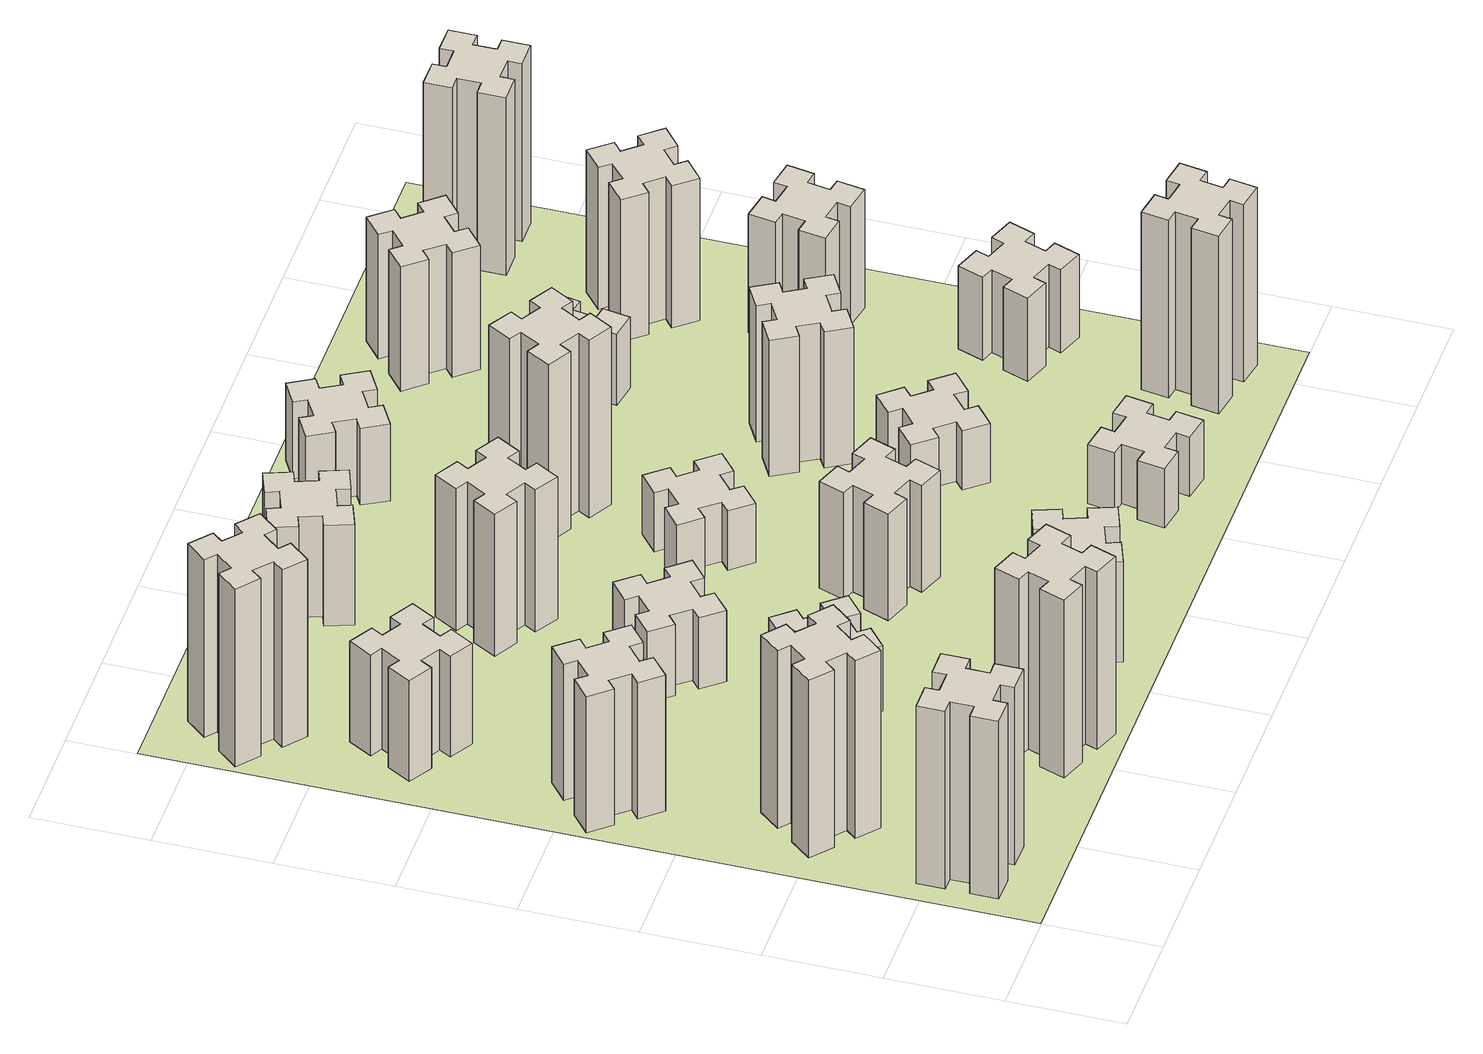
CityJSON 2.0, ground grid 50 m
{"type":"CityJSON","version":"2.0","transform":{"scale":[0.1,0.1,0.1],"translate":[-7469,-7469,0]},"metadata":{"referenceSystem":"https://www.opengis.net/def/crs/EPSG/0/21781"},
"CityObjects":{
"building1":{"type":"Building","attributes":{"class":"1000","function":"1000","usage":"1000","yearOfConstruction":2016,"roofType":"1000","measuredHeight":90,"storeysAboveGround":30,"storeysBelowGround":0},"geometry":[{"type":"Solid","lod":"1","boundaries":[[[[0,1,2,3,4,5,6,7,8,9,10,11,12,13,14,15,16,17,18,19]],[[17,16,20,21]],[[16,15,22,20]],[[15,14,23,22]],[[14,13,24,23]],[[13,12,25,24]],[[12,11,26,25]],[[11,10,27,26]],[[10,9,28,27]],[[9,8,29,28]],[[8,7,30,29]],[[7,6,31,30]],[[6,5,32,31]],[[5,4,33,32]],[[4,3,34,33]],[[3,2,35,34]],[[2,1,36,35]],[[1,0,37,36]],[[0,19,38,37]],[[19,18,39,38]],[[18,17,21,39]],[[24,25,26,27,28,29,30,31,32,33,34,35,36,37,38,39,21,20,22,23]]]]}]},
"building2":{"type":"Building","attributes":{"class":"1000","function":"1000","usage":"1000","yearOfConstruction":2016,"roofType":"1000","measuredHeight":90,"storeysAboveGround":30,"storeysBelowGround":0},"geometry":[{"type":"Solid","lod":"1","boundaries":[[[[40,41,42,43,44,45,46,47,48,49,50,51,52,53,54,55,56,57,58,59]],[[57,56,60,61]],[[56,55,62,60]],[[55,54,63,62]],[[54,53,64,63]],[[53,52,65,64]],[[52,51,66,65]],[[51,50,67,66]],[[50,49,68,67]],[[49,48,69,68]],[[48,47,70,69]],[[47,46,71,70]],[[46,45,72,71]],[[45,44,73,72]],[[44,43,74,73]],[[43,42,75,74]],[[42,41,76,75]],[[41,40,77,76]],[[40,59,78,77]],[[59,58,79,78]],[[58,57,61,79]],[[64,65,66,67,68,69,70,71,72,73,74,75,76,77,78,79,61,60,62,63]]]]}]},
"building3":{"type":"Building","attributes":{"class":"1000","function":"1000","usage":"1000","yearOfConstruction":2016,"roofType":"1000","measuredHeight":69,"storeysAboveGround":30,"storeysBelowGround":0},"geometry":[{"type":"Solid","lod":"1","boundaries":[[[[80,81,82,83,84,85,86,87,88,89,90,91,92,93,94,95,96,97,98,99]],[[97,96,100,101]],[[96,95,102,100]],[[95,94,103,102]],[[94,93,104,103]],[[93,92,105,104]],[[92,91,106,105]],[[91,90,107,106]],[[90,89,108,107]],[[89,88,109,108]],[[88,87,110,109]],[[87,86,111,110]],[[86,85,112,111]],[[85,84,113,112]],[[84,83,114,113]],[[83,82,115,114]],[[82,81,116,115]],[[81,80,117,116]],[[80,99,118,117]],[[99,98,119,118]],[[98,97,101,119]],[[104,105,106,107,108,109,110,111,112,113,114,115,116,117,118,119,101,100,102,103]]]]}]},
"building4":{"type":"Building","attributes":{"class":"1000","function":"1000","usage":"1000","yearOfConstruction":2016,"roofType":"1000","measuredHeight":51,"storeysAboveGround":30,"storeysBelowGround":0},"geometry":[{"type":"Solid","lod":"1","boundaries":[[[[120,121,122,123,124,125,126,127,128,129,130,131,132,133,134,135,136,137,138,139]],[[137,136,140,141]],[[136,135,142,140]],[[135,134,143,142]],[[134,133,144,143]],[[133,132,145,144]],[[132,131,146,145]],[[131,130,147,146]],[[130,129,148,147]],[[129,128,149,148]],[[128,127,150,149]],[[127,126,151,150]],[[126,125,152,151]],[[125,124,153,152]],[[124,123,154,153]],[[123,122,155,154]],[[122,121,156,155]],[[121,120,157,156]],[[120,139,158,157]],[[139,138,159,158]],[[138,137,141,159]],[[144,145,146,147,148,149,150,151,152,153,154,155,156,157,158,159,141,140,142,143]]]]}]},
"building5":{"type":"Building","attributes":{"class":"1000","function":"1000","usage":"1000","yearOfConstruction":2016,"roofType":"1000","measuredHeight":90,"storeysAboveGround":30,"storeysBelowGround":0},"geometry":[{"type":"Solid","lod":"1","boundaries":[[[[160,161,162,163,164,165,166,167,168,169,170,171,172,173,174,175,176,177,178,179]],[[177,176,180,181]],[[176,175,182,180]],[[175,174,183,182]],[[174,173,184,183]],[[173,172,185,184]],[[172,171,186,185]],[[171,170,187,186]],[[170,169,188,187]],[[169,168,189,188]],[[168,167,190,189]],[[167,166,191,190]],[[166,165,192,191]],[[165,164,193,192]],[[164,163,194,193]],[[163,162,195,194]],[[162,161,196,195]],[[161,160,197,196]],[[160,179,198,197]],[[179,178,199,198]],[[178,177,181,199]],[[184,185,186,187,188,189,190,191,192,193,194,195,196,197,198,199,181,180,182,183]]]]}]},
"building6":{"type":"Building","attributes":{"class":"1000","function":"1000","usage":"1000","yearOfConstruction":2016,"roofType":"1000","measuredHeight":90,"storeysAboveGround":30,"storeysBelowGround":0},"geometry":[{"type":"Solid","lod":"1","boundaries":[[[[200,201,202,203,204,205,206,207,208,209,210,211,212,213,214,215,216,217,218,219]],[[217,216,220,221]],[[216,215,222,220]],[[215,214,223,222]],[[214,213,224,223]],[[213,212,225,224]],[[212,211,226,225]],[[211,210,227,226]],[[210,209,228,227]],[[209,208,229,228]],[[208,207,230,229]],[[207,206,231,230]],[[206,205,232,231]],[[205,204,233,232]],[[204,203,234,233]],[[203,202,235,234]],[[202,201,236,235]],[[201,200,237,236]],[[200,219,238,237]],[[219,218,239,238]],[[218,217,221,239]],[[224,225,226,227,228,229,230,231,232,233,234,235,236,237,238,239,221,220,222,223]]]]}]},
"building7":{"type":"Building","attributes":{"class":"1000","function":"1000","usage":"1000","yearOfConstruction":2016,"roofType":"1000","measuredHeight":33,"storeysAboveGround":30,"storeysBelowGround":0},"geometry":[{"type":"Solid","lod":"1","boundaries":[[[[240,241,242,243,244,245,246,247,248,249,250,251,252,253,254,255,256,257,258,259]],[[257,256,260,261]],[[256,255,262,260]],[[255,254,263,262]],[[254,253,264,263]],[[253,252,265,264]],[[252,251,266,265]],[[251,250,267,266]],[[250,249,268,267]],[[249,248,269,268]],[[248,247,270,269]],[[247,246,271,270]],[[246,245,272,271]],[[245,244,273,272]],[[244,243,274,273]],[[243,242,275,274]],[[242,241,276,275]],[[241,240,277,276]],[[240,259,278,277]],[[259,258,279,278]],[[258,257,261,279]],[[264,265,266,267,268,269,270,271,272,273,274,275,276,277,278,279,261,260,262,263]]]]}]},
"building8":{"type":"Building","attributes":{"class":"1000","function":"1000","usage":"1000","yearOfConstruction":2016,"roofType":"1000","measuredHeight":36,"storeysAboveGround":30,"storeysBelowGround":0},"geometry":[{"type":"Solid","lod":"1","boundaries":[[[[280,281,282,283,284,285,286,287,288,289,290,291,292,293,294,295,296,297,298,299]],[[297,296,300,301]],[[296,295,302,300]],[[295,294,303,302]],[[294,293,304,303]],[[293,292,305,304]],[[292,291,306,305]],[[291,290,307,306]],[[290,289,308,307]],[[289,288,309,308]],[[288,287,310,309]],[[287,286,311,310]],[[286,285,312,311]],[[285,284,313,312]],[[284,283,314,313]],[[283,282,315,314]],[[282,281,316,315]],[[281,280,317,316]],[[280,299,318,317]],[[299,298,319,318]],[[298,297,301,319]],[[304,305,306,307,308,309,310,311,312,313,314,315,316,317,318,319,301,300,302,303]]]]}]},
"building9":{"type":"Building","attributes":{"class":"1000","function":"1000","usage":"1000","yearOfConstruction":2016,"roofType":"1000","measuredHeight":51,"storeysAboveGround":30,"storeysBelowGround":0},"geometry":[{"type":"Solid","lod":"1","boundaries":[[[[320,321,322,323,324,325,326,327,328,329,330,331,332,333,334,335,336,337,338,339]],[[337,336,340,341]],[[336,335,342,340]],[[335,334,343,342]],[[334,333,344,343]],[[333,332,345,344]],[[332,331,346,345]],[[331,330,347,346]],[[330,329,348,347]],[[329,328,349,348]],[[328,327,350,349]],[[327,326,351,350]],[[326,325,352,351]],[[325,324,353,352]],[[324,323,354,353]],[[323,322,355,354]],[[322,321,356,355]],[[321,320,357,356]],[[320,339,358,357]],[[339,338,359,358]],[[338,337,341,359]],[[344,345,346,347,348,349,350,351,352,353,354,355,356,357,358,359,341,340,342,343]]]]}]},
"building10":{"type":"Building","attributes":{"class":"1000","function":"1000","usage":"1000","yearOfConstruction":2016,"roofType":"1000","measuredHeight":72,"storeysAboveGround":30,"storeysBelowGround":0},"geometry":[{"type":"Solid","lod":"1","boundaries":[[[[360,361,362,363,364,365,366,367,368,369,370,371,372,373,374,375,376,377,378,379]],[[377,376,380,381]],[[376,375,382,380]],[[375,374,383,382]],[[374,373,384,383]],[[373,372,385,384]],[[372,371,386,385]],[[371,370,387,386]],[[370,369,388,387]],[[369,368,389,388]],[[368,367,390,389]],[[367,366,391,390]],[[366,365,392,391]],[[365,364,393,392]],[[364,363,394,393]],[[363,362,395,394]],[[362,361,396,395]],[[361,360,397,396]],[[360,379,398,397]],[[379,378,399,398]],[[378,377,381,399]],[[384,385,386,387,388,389,390,391,392,393,394,395,396,397,398,399,381,380,382,383]]]]}]},
"building11":{"type":"Building","attributes":{"class":"1000","function":"1000","usage":"1000","yearOfConstruction":2016,"roofType":"1000","measuredHeight":51,"storeysAboveGround":30,"storeysBelowGround":0},"geometry":[{"type":"Solid","lod":"1","boundaries":[[[[400,401,402,403,404,405,406,407,408,409,410,411,412,413,414,415,416,417,418,419]],[[417,416,420,421]],[[416,415,422,420]],[[415,414,423,422]],[[414,413,424,423]],[[413,412,425,424]],[[412,411,426,425]],[[411,410,427,426]],[[410,409,428,427]],[[409,408,429,428]],[[408,407,430,429]],[[407,406,431,430]],[[406,405,432,431]],[[405,404,433,432]],[[404,403,434,433]],[[403,402,435,434]],[[402,401,436,435]],[[401,400,437,436]],[[400,419,438,437]],[[419,418,439,438]],[[418,417,421,439]],[[424,425,426,427,428,429,430,431,432,433,434,435,436,437,438,439,421,420,422,423]]]]}]},
"building12":{"type":"Building","attributes":{"class":"1000","function":"1000","usage":"1000","yearOfConstruction":2016,"roofType":"1000","measuredHeight":54,"storeysAboveGround":30,"storeysBelowGround":0},"geometry":[{"type":"Solid","lod":"1","boundaries":[[[[440,441,442,443,444,445,446,447,448,449,450,451,452,453,454,455,456,457,458,459]],[[457,456,460,461]],[[456,455,462,460]],[[455,454,463,462]],[[454,453,464,463]],[[453,452,465,464]],[[452,451,466,465]],[[451,450,467,466]],[[450,449,468,467]],[[449,448,469,468]],[[448,447,470,469]],[[447,446,471,470]],[[446,445,472,471]],[[445,444,473,472]],[[444,443,474,473]],[[443,442,475,474]],[[442,441,476,475]],[[441,440,477,476]],[[440,459,478,477]],[[459,458,479,478]],[[458,457,461,479]],[[464,465,466,467,468,469,470,471,472,473,474,475,476,477,478,479,461,460,462,463]]]]}]},
"building13":{"type":"Building","attributes":{"class":"1000","function":"1000","usage":"1000","yearOfConstruction":2016,"roofType":"1000","measuredHeight":30,"storeysAboveGround":30,"storeysBelowGround":0},"geometry":[{"type":"Solid","lod":"1","boundaries":[[[[480,481,482,483,484,485,486,487,488,489,490,491,492,493,494,495,496,497,498,499]],[[497,496,500,501]],[[496,495,502,500]],[[495,494,503,502]],[[494,493,504,503]],[[493,492,505,504]],[[492,491,506,505]],[[491,490,507,506]],[[490,489,508,507]],[[489,488,509,508]],[[488,487,510,509]],[[487,486,511,510]],[[486,485,512,511]],[[485,484,513,512]],[[484,483,514,513]],[[483,482,515,514]],[[482,481,516,515]],[[481,480,517,516]],[[480,499,518,517]],[[499,498,519,518]],[[498,497,501,519]],[[504,505,506,507,508,509,510,511,512,513,514,515,516,517,518,519,501,500,502,503]]]]}]},
"building14":{"type":"Building","attributes":{"class":"1000","function":"1000","usage":"1000","yearOfConstruction":2016,"roofType":"1000","measuredHeight":90,"storeysAboveGround":30,"storeysBelowGround":0},"geometry":[{"type":"Solid","lod":"1","boundaries":[[[[520,521,522,523,524,525,526,527,528,529,530,531,532,533,534,535,536,537,538,539]],[[537,536,540,541]],[[536,535,542,540]],[[535,534,543,542]],[[534,533,544,543]],[[533,532,545,544]],[[532,531,546,545]],[[531,530,547,546]],[[530,529,548,547]],[[529,528,549,548]],[[528,527,550,549]],[[527,526,551,550]],[[526,525,552,551]],[[525,524,553,552]],[[524,523,554,553]],[[523,522,555,554]],[[522,521,556,555]],[[521,520,557,556]],[[520,539,558,557]],[[539,538,559,558]],[[538,537,541,559]],[[544,545,546,547,548,549,550,551,552,553,554,555,556,557,558,559,541,540,542,543]]]]}]},
"building15":{"type":"Building","attributes":{"class":"1000","function":"1000","usage":"1000","yearOfConstruction":2016,"roofType":"1000","measuredHeight":30,"storeysAboveGround":30,"storeysBelowGround":0},"geometry":[{"type":"Solid","lod":"1","boundaries":[[[[560,561,562,563,564,565,566,567,568,569,570,571,572,573,574,575,576,577,578,579]],[[577,576,580,581]],[[576,575,582,580]],[[575,574,583,582]],[[574,573,584,583]],[[573,572,585,584]],[[572,571,586,585]],[[571,570,587,586]],[[570,569,588,587]],[[569,568,589,588]],[[568,567,590,589]],[[567,566,591,590]],[[566,565,592,591]],[[565,564,593,592]],[[564,563,594,593]],[[563,562,595,594]],[[562,561,596,595]],[[561,560,597,596]],[[560,579,598,597]],[[579,578,599,598]],[[578,577,581,599]],[[584,585,586,587,588,589,590,591,592,593,594,595,596,597,598,599,581,580,582,583]]]]}]},
"building16":{"type":"Building","attributes":{"class":"1000","function":"1000","usage":"1000","yearOfConstruction":2016,"roofType":"1000","measuredHeight":39,"storeysAboveGround":30,"storeysBelowGround":0},"geometry":[{"type":"Solid","lod":"1","boundaries":[[[[600,601,602,603,604,605,606,607,608,609,610,611,612,613,614,615,616,617,618,619]],[[617,616,620,621]],[[616,615,622,620]],[[615,614,623,622]],[[614,613,624,623]],[[613,612,625,624]],[[612,611,626,625]],[[611,610,627,626]],[[610,609,628,627]],[[609,608,629,628]],[[608,607,630,629]],[[607,606,631,630]],[[606,605,632,631]],[[605,604,633,632]],[[604,603,634,633]],[[603,602,635,634]],[[602,601,636,635]],[[601,600,637,636]],[[600,619,638,637]],[[619,618,639,638]],[[618,617,621,639]],[[624,625,626,627,628,629,630,631,632,633,634,635,636,637,638,639,621,620,622,623]]]]}]},
"building17":{"type":"Building","attributes":{"class":"1000","function":"1000","usage":"1000","yearOfConstruction":2016,"roofType":"1000","measuredHeight":30,"storeysAboveGround":30,"storeysBelowGround":0},"geometry":[{"type":"Solid","lod":"1","boundaries":[[[[640,641,642,643,644,645,646,647,648,649,650,651,652,653,654,655,656,657,658,659]],[[657,656,660,661]],[[656,655,662,660]],[[655,654,663,662]],[[654,653,664,663]],[[653,652,665,664]],[[652,651,666,665]],[[651,650,667,666]],[[650,649,668,667]],[[649,648,669,668]],[[648,647,670,669]],[[647,646,671,670]],[[646,645,672,671]],[[645,644,673,672]],[[644,643,674,673]],[[643,642,675,674]],[[642,641,676,675]],[[641,640,677,676]],[[640,659,678,677]],[[659,658,679,678]],[[658,657,661,679]],[[664,665,666,667,668,669,670,671,672,673,674,675,676,677,678,679,661,660,662,663]]]]}]},
"building18":{"type":"Building","attributes":{"class":"1000","function":"1000","usage":"1000","yearOfConstruction":2016,"roofType":"1000","measuredHeight":69,"storeysAboveGround":30,"storeysBelowGround":0},"geometry":[{"type":"Solid","lod":"1","boundaries":[[[[680,681,682,683,684,685,686,687,688,689,690,691,692,693,694,695,696,697,698,699]],[[697,696,700,701]],[[696,695,702,700]],[[695,694,703,702]],[[694,693,704,703]],[[693,692,705,704]],[[692,691,706,705]],[[691,690,707,706]],[[690,689,708,707]],[[689,688,709,708]],[[688,687,710,709]],[[687,686,711,710]],[[686,685,712,711]],[[685,684,713,712]],[[684,683,714,713]],[[683,682,715,714]],[[682,681,716,715]],[[681,680,717,716]],[[680,699,718,717]],[[699,698,719,718]],[[698,697,701,719]],[[704,705,706,707,708,709,710,711,712,713,714,715,716,717,718,719,701,700,702,703]]]]}]},
"building19":{"type":"Building","attributes":{"class":"1000","function":"1000","usage":"1000","yearOfConstruction":2016,"roofType":"1000","measuredHeight":36,"storeysAboveGround":30,"storeysBelowGround":0},"geometry":[{"type":"Solid","lod":"1","boundaries":[[[[720,721,722,723,724,725,726,727,728,729,730,731,732,733,734,735,736,737,738,739]],[[737,736,740,741]],[[736,735,742,740]],[[735,734,743,742]],[[734,733,744,743]],[[733,732,745,744]],[[732,731,746,745]],[[731,730,747,746]],[[730,729,748,747]],[[729,728,749,748]],[[728,727,750,749]],[[727,726,751,750]],[[726,725,752,751]],[[725,724,753,752]],[[724,723,754,753]],[[723,722,755,754]],[[722,721,756,755]],[[721,720,757,756]],[[720,739,758,757]],[[739,738,759,758]],[[738,737,741,759]],[[744,745,746,747,748,749,750,751,752,753,754,755,756,757,758,759,741,740,742,743]]]]}]},
"building20":{"type":"Building","attributes":{"class":"1000","function":"1000","usage":"1000","yearOfConstruction":2016,"roofType":"1000","measuredHeight":90,"storeysAboveGround":30,"storeysBelowGround":0},"geometry":[{"type":"Solid","lod":"1","boundaries":[[[[760,761,762,763,764,765,766,767,768,769,770,771,772,773,774,775,776,777,778,779]],[[777,776,780,781]],[[776,775,782,780]],[[775,774,783,782]],[[774,773,784,783]],[[773,772,785,784]],[[772,771,786,785]],[[771,770,787,786]],[[770,769,788,787]],[[769,768,789,788]],[[768,767,790,789]],[[767,766,791,790]],[[766,765,792,791]],[[765,764,793,792]],[[764,763,794,793]],[[763,762,795,794]],[[762,761,796,795]],[[761,760,797,796]],[[760,779,798,797]],[[779,778,799,798]],[[778,777,781,799]],[[784,785,786,787,788,789,790,791,792,793,794,795,796,797,798,799,781,780,782,783]]]]}]},
"building21":{"type":"Building","attributes":{"class":"1000","function":"1000","usage":"1000","yearOfConstruction":2016,"roofType":"1000","measuredHeight":63,"storeysAboveGround":30,"storeysBelowGround":0},"geometry":[{"type":"Solid","lod":"1","boundaries":[[[[800,801,802,803,804,805,806,807,808,809,810,811,812,813,814,815,816,817,818,819]],[[817,816,820,821]],[[816,815,822,820]],[[815,814,823,822]],[[814,813,824,823]],[[813,812,825,824]],[[812,811,826,825]],[[811,810,827,826]],[[810,809,828,827]],[[809,808,829,828]],[[808,807,830,829]],[[807,806,831,830]],[[806,805,832,831]],[[805,804,833,832]],[[804,803,834,833]],[[803,802,835,834]],[[802,801,836,835]],[[801,800,837,836]],[[800,819,838,837]],[[819,818,839,838]],[[818,817,821,839]],[[824,825,826,827,828,829,830,831,832,833,834,835,836,837,838,839,821,820,822,823]]]]}]},
"building22":{"type":"Building","attributes":{"class":"1000","function":"1000","usage":"1000","yearOfConstruction":2016,"roofType":"1000","measuredHeight":42,"storeysAboveGround":30,"storeysBelowGround":0},"geometry":[{"type":"Solid","lod":"1","boundaries":[[[[840,841,842,843,844,845,846,847,848,849,850,851,852,853,854,855,856,857,858,859]],[[857,856,860,861]],[[856,855,862,860]],[[855,854,863,862]],[[854,853,864,863]],[[853,852,865,864]],[[852,851,866,865]],[[851,850,867,866]],[[850,849,868,867]],[[849,848,869,868]],[[848,847,870,869]],[[847,846,871,870]],[[846,845,872,871]],[[845,844,873,872]],[[844,843,874,873]],[[843,842,875,874]],[[842,841,876,875]],[[841,840,877,876]],[[840,859,878,877]],[[859,858,879,878]],[[858,857,861,879]],[[864,865,866,867,868,869,870,871,872,873,874,875,876,877,878,879,861,860,862,863]]]]}]},
"building23":{"type":"Building","attributes":{"class":"1000","function":"1000","usage":"1000","yearOfConstruction":2016,"roofType":"1000","measuredHeight":60,"storeysAboveGround":30,"storeysBelowGround":0},"geometry":[{"type":"Solid","lod":"1","boundaries":[[[[880,881,882,883,884,885,886,887,888,889,890,891,892,893,894,895,896,897,898,899]],[[897,896,900,901]],[[896,895,902,900]],[[895,894,903,902]],[[894,893,904,903]],[[893,892,905,904]],[[892,891,906,905]],[[891,890,907,906]],[[890,889,908,907]],[[889,888,909,908]],[[888,887,910,909]],[[887,886,911,910]],[[886,885,912,911]],[[885,884,913,912]],[[884,883,914,913]],[[883,882,915,914]],[[882,881,916,915]],[[881,880,917,916]],[[880,899,918,917]],[[899,898,919,918]],[[898,897,901,919]],[[904,905,906,907,908,909,910,911,912,913,914,915,916,917,918,919,901,900,902,903]]]]}]},
"building24":{"type":"Building","attributes":{"class":"1000","function":"1000","usage":"1000","yearOfConstruction":2016,"roofType":"1000","measuredHeight":72,"storeysAboveGround":30,"storeysBelowGround":0},"geometry":[{"type":"Solid","lod":"1","boundaries":[[[[920,921,922,923,924,925,926,927,928,929,930,931,932,933,934,935,936,937,938,939]],[[937,936,940,941]],[[936,935,942,940]],[[935,934,943,942]],[[934,933,944,943]],[[933,932,945,944]],[[932,931,946,945]],[[931,930,947,946]],[[930,929,948,947]],[[929,928,949,948]],[[928,927,950,949]],[[927,926,951,950]],[[926,925,952,951]],[[925,924,953,952]],[[924,923,954,953]],[[923,922,955,954]],[[922,921,956,955]],[[921,920,957,956]],[[920,939,958,957]],[[939,938,959,958]],[[938,937,941,959]],[[944,945,946,947,948,949,950,951,952,953,954,955,956,957,958,959,941,940,942,943]]]]}]},
"building25":{"type":"Building","attributes":{"class":"1000","function":"1000","usage":"1000","yearOfConstruction":2016,"roofType":"1000","measuredHeight":90,"storeysAboveGround":30,"storeysBelowGround":0},"geometry":[{"type":"Solid","lod":"1","boundaries":[[[[960,961,962,963,964,965,966,967,968,969,970,971,972,973,974,975,976,977,978,979]],[[977,976,980,981]],[[976,975,982,980]],[[975,974,983,982]],[[974,973,984,983]],[[973,972,985,984]],[[972,971,986,985]],[[971,970,987,986]],[[970,969,988,987]],[[969,968,989,988]],[[968,967,990,989]],[[967,966,991,990]],[[966,965,992,991]],[[965,964,993,992]],[[964,963,994,993]],[[963,962,995,994]],[[962,961,996,995]],[[961,960,997,996]],[[960,979,998,997]],[[979,978,999,998]],[[978,977,981,999]],[[984,985,986,987,988,989,990,991,992,993,994,995,996,997,998,999,981,980,982,983]]]]}]},
"landuse1":{"type":"LandUse","attributes":{"name":"plot1","function":"1010"},"geometry":[{"type":"MultiSurface","lod":"1","boundaries":[[[1000,1001,1002,1003]]]}]}
},
"vertices":[
[165,425,0],[165,325,0],[105,325,0],[105,205,0],[225,205,0],[225,265,0],[325,265,0],[325,205,0],[445,205,0],[445,325,0],[385,325,0],[385,425,0],[445,425,0],[445,545,0],[325,545,0],[325,485,0],[225,485,0],[225,545,0],[105,545,0],[105,425,0],[225,485,900],[225,545,900],[325,485,900],[325,545,900],[445,545,900],[445,425,900],[385,425,900],[385,325,900],[445,325,900],[445,205,900],[325,205,900],[325,265,900],[225,265,900],[225,205,900],[105,205,900],[105,325,900],[165,325,900],[165,425,900],[105,425,900],[105,545,900],
[484,1067,0],[408,1132,0],[446,1178,0],[354,1255,0],[277,1163,0],[323,1124,0],[259,1048,0],[213,1086,0],[136,994,0],[228,917,0],[266,963,0],[343,899,0],[304,853,0],[396,776,0],[473,868,0],[427,906,0],[492,983,0],[538,944,0],[615,1036,0],[523,1113,0],[492,983,900],[538,944,900],[427,906,900],[473,868,900],[396,776,900],[304,853,900],[343,899,900],[266,963,900],[228,917,900],[136,994,900],[213,1086,900],[259,1048,900],[323,1124,900],[277,1163,900],[354,1255,900],[446,1178,900],[408,1132,900],[484,1067,900],[523,1113,900],[615,1036,900],
[392,1888,0],[327,1964,0],[373,2003,0],[296,2095,0],[204,2018,0],[243,1972,0],[166,1907,0],[128,1953,0],[36,1876,0],[113,1784,0],[159,1823,0],[223,1746,0],[177,1708,0],[254,1616,0],[346,1693,0],[308,1739,0],[384,1803,0],[423,1757,0],[515,1834,0],[438,1926,0],[384,1803,690],[423,1757,690],[308,1739,690],[346,1693,690],[254,1616,690],[177,1708,690],[223,1746,690],[159,1823,690],[113,1784,690],[36,1876,690],[128,1953,690],[166,1907,690],[243,1972,690],[204,2018,690],[296,2095,690],[373,2003,690],[327,1964,690],[392,1888,690],[438,1926,690],[515,1834,690],
[446,2597,0],[496,2684,0],[548,2654,0],[608,2758,0],[504,2818,0],[474,2766,0],[387,2816,0],[417,2868,0],[313,2928,0],[253,2824,0],[305,2794,0],[255,2707,0],[203,2737,0],[143,2633,0],[247,2573,0],[277,2625,0],[364,2575,0],[334,2523,0],[438,2463,0],[498,2567,0],[364,2575,510],[334,2523,510],[277,2625,510],[247,2573,510],[143,2633,510],[203,2737,510],[255,2707,510],[305,2794,510],[253,2824,510],[313,2928,510],[417,2868,510],[387,2816,510],[474,2766,510],[504,2818,510],[608,2758,510],[548,2654,510],[496,2684,510],[446,2597,510],[498,2567,510],[438,2463,510],
[1029,360,0],[995,266,0],[939,287,0],[897,174,0],[1010,133,0],[1031,189,0],[1125,155,0],[1104,99,0],[1217,57,0],[1258,170,0],[1202,191,0],[1236,285,0],[1292,264,0],[1333,377,0],[1220,418,0],[1200,362,0],[1106,396,0],[1127,452,0],[1014,493,0],[973,380,0],[1106,396,900],[1127,452,900],[1200,362,900],[1220,418,900],[1333,377,900],[1292,264,900],[1236,285,900],[1202,191,900],[1258,170,900],[1217,57,900],[1104,99,900],[1125,155,900],[1031,189,900],[1010,133,900],[897,174,900],[939,287,900],[995,266,900],[1029,360,900],[973,380,900],[1014,493,900],
[384,3387,0],[308,3452,0],[346,3498,0],[254,3575,0],[177,3483,0],[223,3444,0],[159,3368,0],[113,3406,0],[36,3314,0],[128,3237,0],[166,3283,0],[243,3219,0],[204,3173,0],[296,3096,0],[373,3188,0],[327,3226,0],[392,3303,0],[438,3264,0],[515,3356,0],[423,3433,0],[392,3303,900],[438,3264,900],[327,3226,900],[373,3188,900],[296,3096,900],[204,3173,900],[243,3219,900],[166,3283,900],[128,3237,900],[36,3314,900],[113,3406,900],[159,3368,900],[223,3444,900],[177,3483,900],[254,3575,900],[346,3498,900],[308,3452,900],[384,3387,900],[423,3433,900],[515,3356,900],
[1083,1332,0],[1006,1267,0],[968,1313,0],[876,1236,0],[953,1144,0],[999,1183,0],[1063,1106,0],[1017,1068,0],[1094,976,0],[1186,1053,0],[1148,1099,0],[1224,1163,0],[1263,1117,0],[1355,1194,0],[1278,1286,0],[1232,1248,0],[1167,1324,0],[1213,1363,0],[1136,1455,0],[1044,1378,0],[1167,1324,330],[1213,1363,330],[1232,1248,330],[1278,1286,330],[1355,1194,330],[1263,1117,330],[1224,1163,330],[1148,1099,330],[1186,1053,330],[1094,976,330],[1017,1068,330],[1063,1106,330],[999,1183,330],[953,1144,330],[876,1236,330],[968,1313,330],[1006,1267,330],[1083,1332,330],[1044,1378,330],[1136,1455,330],
[1083,1972,0],[1006,1907,0],[968,1953,0],[876,1876,0],[953,1784,0],[999,1823,0],[1063,1746,0],[1017,1708,0],[1094,1616,0],[1186,1693,0],[1148,1739,0],[1224,1803,0],[1263,1757,0],[1355,1834,0],[1278,1926,0],[1232,1888,0],[1167,1964,0],[1213,2003,0],[1136,2095,0],[1044,2018,0],[1167,1964,360],[1213,2003,360],[1232,1888,360],[1278,1926,360],[1355,1834,360],[1263,1757,360],[1224,1803,360],[1148,1739,360],[1186,1693,360],[1094,1616,360],[1017,1708,360],[1063,1746,360],[999,1823,360],[953,1784,360],[876,1876,360],[968,1953,360],[1006,1907,360],[1083,1972,360],[1044,2018,360],[1136,2095,360],
[1765,496,0],[1671,462,0],[1650,518,0],[1537,477,0],[1579,364,0],[1635,385,0],[1669,291,0],[1613,270,0],[1654,157,0],[1767,199,0],[1746,255,0],[1840,289,0],[1860,233,0],[1973,274,0],[1932,387,0],[1876,366,0],[1842,460,0],[1898,480,0],[1857,593,0],[1744,552,0],[1842,460,510],[1898,480,510],[1876,366,510],[1932,387,510],[1973,274,510],[1860,233,510],[1840,289,510],[1746,255,510],[1767,199,510],[1654,157,510],[1613,270,510],[1669,291,510],[1635,385,510],[1579,364,510],[1537,477,510],[1650,518,510],[1671,462,510],[1765,496,510],[1744,552,510],[1857,593,510],
[1314,2666,0],[1227,2716,0],[1257,2768,0],[1153,2828,0],[1093,2724,0],[1145,2694,0],[1095,2607,0],[1043,2637,0],[983,2533,0],[1087,2473,0],[1117,2525,0],[1204,2475,0],[1174,2423,0],[1278,2363,0],[1338,2467,0],[1286,2497,0],[1336,2584,0],[1388,2554,0],[1448,2658,0],[1344,2718,0],[1336,2584,720],[1388,2554,720],[1286,2497,720],[1338,2467,720],[1278,2363,720],[1174,2423,720],[1204,2475,720],[1117,2525,720],[1087,2473,720],[983,2533,720],[1043,2637,720],[1095,2607,720],[1145,2694,720],[1093,2724,720],[1153,2828,720],[1257,2768,720],[1227,2716,720],[1314,2666,720],[1344,2718,720],[1448,2658,720],
[1125,3456,0],[1031,3422,0],[1010,3478,0],[897,3437,0],[939,3324,0],[995,3345,0],[1029,3251,0],[973,3230,0],[1014,3117,0],[1127,3159,0],[1106,3215,0],[1200,3249,0],[1220,3193,0],[1333,3234,0],[1292,3347,0],[1236,3326,0],[1202,3420,0],[1258,3440,0],[1217,3553,0],[1104,3512,0],[1202,3420,510],[1258,3440,510],[1236,3326,510],[1292,3347,510],[1333,3234,510],[1220,3193,510],[1200,3249,510],[1106,3215,510],[1127,3159,510],[1014,3117,510],[973,3230,510],[1029,3251,510],[995,3345,510],[939,3324,510],[897,3437,510],[1010,3478,510],[1031,3422,510],[1125,3456,510],[1104,3512,510],[1217,3553,510],
[1769,1300,0],[1735,1206,0],[1679,1227,0],[1637,1114,0],[1750,1073,0],[1771,1129,0],[1865,1095,0],[1844,1039,0],[1957,997,0],[1998,1110,0],[1942,1131,0],[1976,1225,0],[2032,1204,0],[2073,1317,0],[1960,1358,0],[1940,1302,0],[1846,1336,0],[1867,1392,0],[1754,1433,0],[1713,1320,0],[1846,1336,540],[1867,1392,540],[1940,1302,540],[1960,1358,540],[2073,1317,540],[2032,1204,540],[1976,1225,540],[1942,1131,540],[1998,1110,540],[1957,997,540],[1844,1039,540],[1865,1095,540],[1771,1129,540],[1750,1073,540],[1637,1114,540],[1679,1227,540],[1735,1206,540],[1769,1300,540],[1713,1320,540],[1754,1433,540],
[1972,1988,0],[1907,2064,0],[1953,2103,0],[1876,2195,0],[1784,2118,0],[1823,2072,0],[1746,2007,0],[1708,2053,0],[1616,1976,0],[1693,1884,0],[1739,1923,0],[1803,1846,0],[1757,1808,0],[1834,1716,0],[1926,1793,0],[1888,1839,0],[1964,1903,0],[2003,1857,0],[2095,1934,0],[2018,2026,0],[1964,1903,300],[2003,1857,300],[1888,1839,300],[1926,1793,300],[1834,1716,300],[1757,1808,300],[1803,1846,300],[1739,1923,300],[1693,1884,300],[1616,1976,300],[1708,2053,300],[1746,2007,300],[1823,2072,300],[1784,2118,300],[1876,2195,300],[1953,2103,300],[1907,2064,300],[1972,1988,300],[2018,2026,300],[2095,1934,300],
[2026,2497,0],[2076,2584,0],[2128,2554,0],[2188,2658,0],[2084,2718,0],[2054,2666,0],[1967,2716,0],[1997,2768,0],[1893,2828,0],[1833,2724,0],[1885,2694,0],[1835,2607,0],[1783,2637,0],[1723,2533,0],[1827,2473,0],[1857,2525,0],[1944,2475,0],[1914,2423,0],[2018,2363,0],[2078,2467,0],[1944,2475,900],[1914,2423,900],[1857,2525,900],[1827,2473,900],[1723,2533,900],[1783,2637,900],[1835,2607,900],[1885,2694,900],[1833,2724,900],[1893,2828,900],[1997,2768,900],[1967,2716,900],[2054,2666,900],[2084,2718,900],[2188,2658,900],[2128,2554,900],[2076,2584,900],[2026,2497,900],[2078,2467,900],[2018,2363,900],
[2596,444,0],[2578,345,0],[2519,356,0],[2498,237,0],[2617,217,0],[2627,276,0],[2725,258,0],[2715,199,0],[2833,178,0],[2854,297,0],[2795,307,0],[2812,405,0],[2871,395,0],[2892,513,0],[2774,534,0],[2764,475,0],[2665,492,0],[2676,551,0],[2557,572,0],[2537,454,0],[2665,492,300],[2676,551,300],[2764,475,300],[2774,534,300],[2892,513,300],[2871,395,300],[2812,405,300],[2795,307,300],[2854,297,300],[2833,178,300],[2715,199,300],[2725,258,300],[2627,276,300],[2617,217,300],[2498,237,300],[2519,356,300],[2578,345,300],[2596,444,300],[2537,454,300],[2557,572,300],
[1844,3556,0],[1757,3506,0],[1727,3558,0],[1623,3498,0],[1683,3394,0],[1735,3424,0],[1785,3337,0],[1733,3307,0],[1793,3203,0],[1897,3263,0],[1867,3315,0],[1954,3365,0],[1984,3313,0],[2088,3373,0],[2028,3477,0],[1976,3447,0],[1926,3534,0],[1978,3564,0],[1918,3668,0],[1814,3608,0],[1926,3534,390],[1978,3564,390],[1976,3447,390],[2028,3477,390],[2088,3373,390],[1984,3313,390],[1954,3365,390],[1867,3315,390],[1897,3263,390],[1793,3203,390],[1733,3307,390],[1785,3337,390],[1735,3424,390],[1683,3394,390],[1623,3498,390],[1727,3558,390],[1757,3506,390],[1844,3556,390],[1814,3608,390],[1918,3668,390],
[2628,1099,0],[2704,1163,0],[2743,1117,0],[2835,1194,0],[2758,1286,0],[2712,1248,0],[2647,1324,0],[2693,1363,0],[2616,1455,0],[2524,1378,0],[2563,1332,0],[2486,1267,0],[2448,1313,0],[2356,1236,0],[2433,1144,0],[2479,1183,0],[2543,1106,0],[2497,1068,0],[2574,976,0],[2666,1053,0],[2543,1106,300],[2497,1068,300],[2479,1183,300],[2433,1144,300],[2356,1236,300],[2448,1313,300],[2486,1267,300],[2563,1332,300],[2524,1378,300],[2616,1455,300],[2693,1363,300],[2647,1324,300],[2712,1248,300],[2758,1286,300],[2835,1194,300],[2743,1117,300],[2704,1163,300],[2628,1099,300],[2666,1053,300],[2574,976,300],
[2475,1744,0],[2525,1657,0],[2473,1627,0],[2533,1523,0],[2637,1583,0],[2607,1635,0],[2694,1685,0],[2724,1633,0],[2828,1693,0],[2768,1797,0],[2716,1767,0],[2666,1854,0],[2718,1884,0],[2658,1988,0],[2554,1928,0],[2584,1876,0],[2497,1826,0],[2467,1878,0],[2363,1818,0],[2423,1714,0],[2497,1826,690],[2467,1878,690],[2584,1876,690],[2554,1928,690],[2658,1988,690],[2718,1884,690],[2666,1854,690],[2716,1767,690],[2768,1797,690],[2828,1693,690],[2724,1633,690],[2694,1685,690],[2607,1635,690],[2637,1583,690],[2533,1523,690],[2473,1627,690],[2525,1657,690],[2475,1744,690],[2423,1714,690],[2363,1818,690],
[2664,2795,0],[2565,2812,0],[2576,2871,0],[2457,2892,0],[2437,2774,0],[2496,2764,0],[2478,2665,0],[2419,2676,0],[2398,2557,0],[2517,2537,0],[2527,2596,0],[2625,2578,0],[2615,2519,0],[2733,2498,0],[2754,2617,0],[2695,2627,0],[2712,2725,0],[2771,2715,0],[2792,2833,0],[2674,2854,0],[2712,2725,360],[2771,2715,360],[2695,2627,360],[2754,2617,360],[2733,2498,360],[2615,2519,360],[2625,2578,360],[2527,2596,360],[2517,2537,360],[2398,2557,360],[2419,2676,360],[2478,2665,360],[2496,2764,360],[2437,2774,360],[2457,2892,360],[2576,2871,360],[2565,2812,360],[2664,2795,360],[2674,2854,360],[2792,2833,360],
[3504,475,0],[3405,492,0],[3416,551,0],[3297,572,0],[3277,454,0],[3336,444,0],[3318,345,0],[3259,356,0],[3238,237,0],[3357,217,0],[3367,276,0],[3465,258,0],[3455,199,0],[3573,178,0],[3594,297,0],[3535,307,0],[3552,405,0],[3611,395,0],[3632,513,0],[3514,534,0],[3552,405,900],[3611,395,900],[3535,307,900],[3594,297,900],[3573,178,900],[3455,199,900],[3465,258,900],[3367,276,900],[3357,217,900],[3238,237,900],[3259,356,900],[3318,345,900],[3336,444,900],[3277,454,900],[3297,572,900],[3416,551,900],[3405,492,900],[3504,475,900],[3514,534,900],[3632,513,900],
[2812,3368,0],[2747,3444,0],[2793,3483,0],[2716,3575,0],[2624,3498,0],[2663,3452,0],[2586,3387,0],[2548,3433,0],[2456,3356,0],[2533,3264,0],[2579,3303,0],[2643,3226,0],[2597,3188,0],[2674,3096,0],[2766,3173,0],[2728,3219,0],[2804,3283,0],[2843,3237,0],[2935,3314,0],[2858,3406,0],[2804,3283,630],[2843,3237,630],[2728,3219,630],[2766,3173,630],[2674,3096,630],[2597,3188,630],[2643,3226,630],[2579,3303,630],[2533,3264,630],[2456,3356,630],[2548,3433,630],[2586,3387,630],[2663,3452,630],[2624,3498,630],[2716,3575,630],[2793,3483,630],[2747,3444,630],[2812,3368,630],[2858,3406,630],[2935,3314,630],
[3351,1029,0],[3445,995,0],[3424,939,0],[3537,897,0],[3578,1010,0],[3522,1031,0],[3556,1125,0],[3612,1104,0],[3653,1217,0],[3540,1258,0],[3520,1202,0],[3426,1236,0],[3447,1292,0],[3334,1333,0],[3293,1220,0],[3349,1200,0],[3315,1106,0],[3259,1127,0],[3217,1014,0],[3330,973,0],[3315,1106,420],[3259,1127,420],[3349,1200,420],[3293,1220,420],[3334,1333,420],[3447,1292,420],[3426,1236,420],[3520,1202,420],[3540,1258,420],[3653,1217,420],[3612,1104,420],[3556,1125,420],[3522,1031,420],[3578,1010,420],[3537,897,420],[3424,939,420],[3445,995,420],[3351,1029,420],[3330,973,420],[3217,1014,420],
[3267,1856,0],[3365,1838,0],[3355,1779,0],[3473,1758,0],[3494,1877,0],[3435,1887,0],[3452,1985,0],[3511,1975,0],[3532,2093,0],[3414,2114,0],[3404,2055,0],[3305,2072,0],[3316,2131,0],[3197,2152,0],[3177,2034,0],[3236,2024,0],[3218,1925,0],[3159,1936,0],[3138,1817,0],[3257,1797,0],[3218,1925,600],[3159,1936,600],[3236,2024,600],[3177,2034,600],[3197,2152,600],[3316,2131,600],[3305,2072,600],[3404,2055,600],[3414,2114,600],[3532,2093,600],[3511,1975,600],[3452,1985,600],[3435,1887,600],[3494,1877,600],[3473,1758,600],[3355,1779,600],[3365,1838,600],[3267,1856,600],[3257,1797,600],[3138,1817,600],
[3119,2563,0],[3183,2486,0],[3137,2448,0],[3214,2356,0],[3306,2433,0],[3268,2479,0],[3344,2543,0],[3383,2497,0],[3475,2574,0],[3398,2666,0],[3352,2628,0],[3287,2704,0],[3333,2743,0],[3256,2835,0],[3164,2758,0],[3203,2712,0],[3126,2647,0],[3088,2693,0],[2996,2616,0],[3073,2524,0],[3126,2647,720],[3088,2693,720],[3203,2712,720],[3164,2758,720],[3256,2835,720],[3333,2743,720],[3287,2704,720],[3352,2628,720],[3398,2666,720],[3475,2574,720],[3383,2497,720],[3344,2543,720],[3268,2479,720],[3306,2433,720],[3214,2356,720],[3137,2448,720],[3183,2486,720],[3119,2563,720],[3073,2524,720],[2996,2616,720],
[3385,3225,0],[3485,3225,0],[3485,3165,0],[3605,3165,0],[3605,3285,0],[3545,3285,0],[3545,3385,0],[3605,3385,0],[3605,3505,0],[3485,3505,0],[3485,3445,0],[3385,3445,0],[3385,3505,0],[3265,3505,0],[3265,3385,0],[3325,3385,0],[3325,3285,0],[3265,3285,0],[3265,3165,0],[3385,3165,0],[3325,3285,900],[3265,3285,900],[3325,3385,900],[3265,3385,900],[3265,3505,900],[3385,3505,900],[3385,3445,900],[3485,3445,900],[3485,3505,900],[3605,3505,900],[3605,3385,900],[3545,3385,900],[3545,3285,900],[3605,3285,900],[3605,3165,900],[3485,3165,900],[3485,3225,900],[3385,3225,900],[3385,3165,900],[3265,3165,900],
[5,3705,0],[3705,3705,0],[3705,5,0],[5,5,0]
]}
